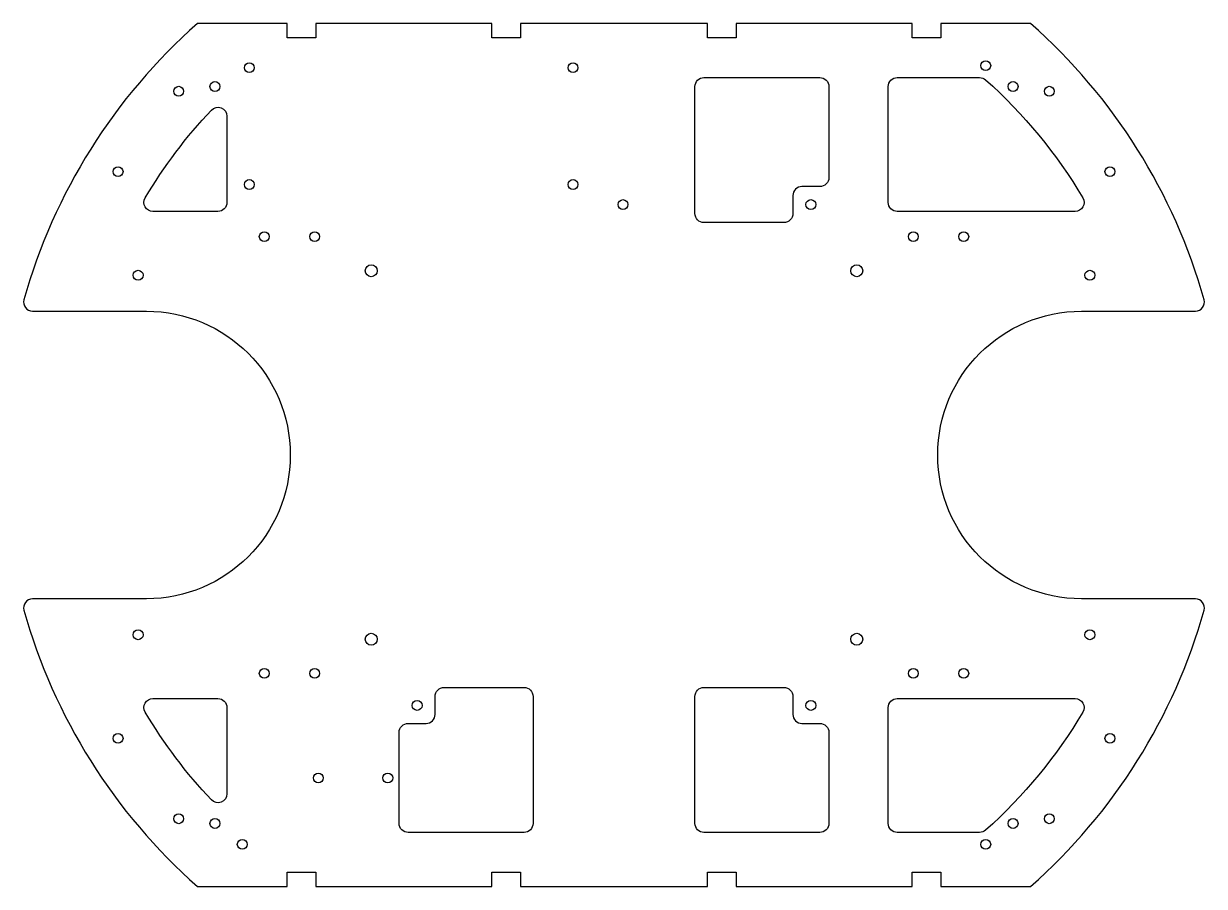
# Model space of a CAD drawing. Header units: inches. Extents: x -8.7 to 7.7, y -6 to 6.
import ezdxf

# ---------------------------------------------------------------- set-up
doc = ezdxf.new("R2010")
doc.units = ezdxf.units.IN
doc.header["$MEASUREMENT"] = 0

msp = doc.modelspace()

# ---------------------------------------------------------------- linework, layer by layer
for points in [[(-8.703, 2.159, 0.496702), (-8.583, 2), (-7, 2, -1), (-7, -2), (-8.583, -2, 0.496702), (-8.703, -2.159, 0.144706), (-6.292, -6), (-5.044, -6), (-5.044, -5.8), (-4.644, -5.8), (-4.644, -6), (-2.2, -6), (-2.2, -5.8), (-1.8, -5.8), (-1.8, -6), (0.8, -6), (0.8, -5.8), (1.2, -5.8), (1.2, -6), (3.644, -6), (3.644, -5.8), (4.044, -5.8), (4.044, -6), (5.292, -6, 0.144706), (7.703, -2.159, 0.496702), (7.583, -2), (6, -2, -1), (6, 2), (7.583, 2, 0.496702), (7.703, 2.159, 0.144706), (5.292, 6), (4.044, 6), (4.044, 5.8), (3.644, 5.8), (3.644, 6), (1.2, 6), (1.2, 5.8), (0.8, 5.8), (0.8, 6), (-1.8, 6), (-1.8, 5.8), (-2.2, 5.8), (-2.2, 6), (-4.644, 6), (-4.644, 5.8), (-5.044, 5.8), (-5.044, 6), (-6.292, 6, 0.144706)], [(2.112, 3.733, 0.414214), (1.987, 3.608), (1.987, 3.358, -0.414214), (1.862, 3.233), (0.751, 3.233, -0.414214), (0.626, 3.358), (0.626, 5.125, -0.414214), (0.751, 5.25), (2.362, 5.25, -0.414214), (2.487, 5.125), (2.487, 3.858, -0.414214), (2.362, 3.733)], [(4.666, 5.218, -0.076413), (6.018, 3.576, -0.581544), (5.91, 3.387), (3.437, 3.387, -0.414214), (3.312, 3.512), (3.312, 5.125, -0.414214), (3.437, 5.25), (4.583, 5.25, -0.184445)], [(-5.881, 4.712), (-5.881, 3.512, -0.414214), (-6.006, 3.387), (-6.91, 3.387, -0.581544), (-7.018, 3.576, -0.054796), (-6.097, 4.798, -0.679182)], [(-3.112, -3.733, 0.414214), (-2.987, -3.608), (-2.987, -3.358, -0.414214), (-2.862, -3.233), (-1.751, -3.233, -0.414214), (-1.626, -3.358), (-1.626, -5.125, -0.414214), (-1.751, -5.25), (-3.362, -5.25, -0.414214), (-3.487, -5.125), (-3.487, -3.858, -0.414214), (-3.362, -3.733)], [(1.987, -3.608, 0.414214), (2.112, -3.733), (2.362, -3.733, -0.414214), (2.487, -3.858), (2.487, -5.125, -0.414214), (2.362, -5.25), (0.751, -5.25, -0.414214), (0.626, -5.125), (0.626, -3.358, -0.414214), (0.751, -3.233), (1.862, -3.233, -0.414214), (1.987, -3.358)], [(-6.097, -4.798, -0.054796), (-7.018, -3.576, -0.581544), (-6.91, -3.387), (-6.006, -3.387, -0.414214), (-5.881, -3.512), (-5.881, -4.712, -0.679182)], [(4.583, -5.25), (3.437, -5.25, -0.414214), (3.312, -5.125), (3.312, -3.512, -0.414214), (3.437, -3.387), (5.91, -3.387, -0.581544), (6.018, -3.576, -0.076413), (4.666, -5.218, -0.184445)]]:
    msp.add_lwpolyline(points, format="xyb", close=True)
for centre, radius in [((-5.57, 5.387), 0.0689), ((-1.07, 5.387), 0.0689), ((4.668, 5.415), 0.0689), ((-6.552, 5.059), 0.0689), ((-6.048, 5.125), 0.0689), ((5.048, 5.125), 0.0689), ((5.552, 5.059), 0.0689), ((-7.395, 3.941), 0.0689), ((6.395, 3.941), 0.0689), ((-5.57, 3.762), 0.0689), ((-1.07, 3.762), 0.0689), ((-0.375, 3.483), 0.0689), ((2.237, 3.483), 0.0689), ((-5.362, 3.037), 0.0689), ((-4.662, 3.037), 0.0689), ((3.662, 3.037), 0.0689), ((4.362, 3.037), 0.0689), ((-3.875, 2.562), 0.0827), ((2.875, 2.562), 0.0827), ((-7.116, 2.5), 0.0689), ((6.116, 2.5), 0.0689), ((-7.116, -2.5), 0.0689), ((6.116, -2.5), 0.0689), ((-3.875, -2.562), 0.0827), ((2.875, -2.562), 0.0827), ((-5.362, -3.037), 0.0689), ((-4.662, -3.037), 0.0689), ((3.662, -3.037), 0.0689), ((4.362, -3.037), 0.0689), ((-3.237, -3.483), 0.0689), ((2.237, -3.483), 0.0689), ((-7.395, -3.941), 0.0689), ((6.395, -3.941), 0.0689), ((-4.61, -4.492), 0.0689), ((-3.645, -4.492), 0.0689), ((-6.552, -5.059), 0.0689), ((-6.048, -5.125), 0.0689), ((5.048, -5.125), 0.0689), ((5.552, -5.059), 0.0689), ((-5.668, -5.415), 0.0689), ((4.668, -5.415), 0.0689)]:
    msp.add_circle(centre, radius)

doc.saveas('drawing.dxf')
